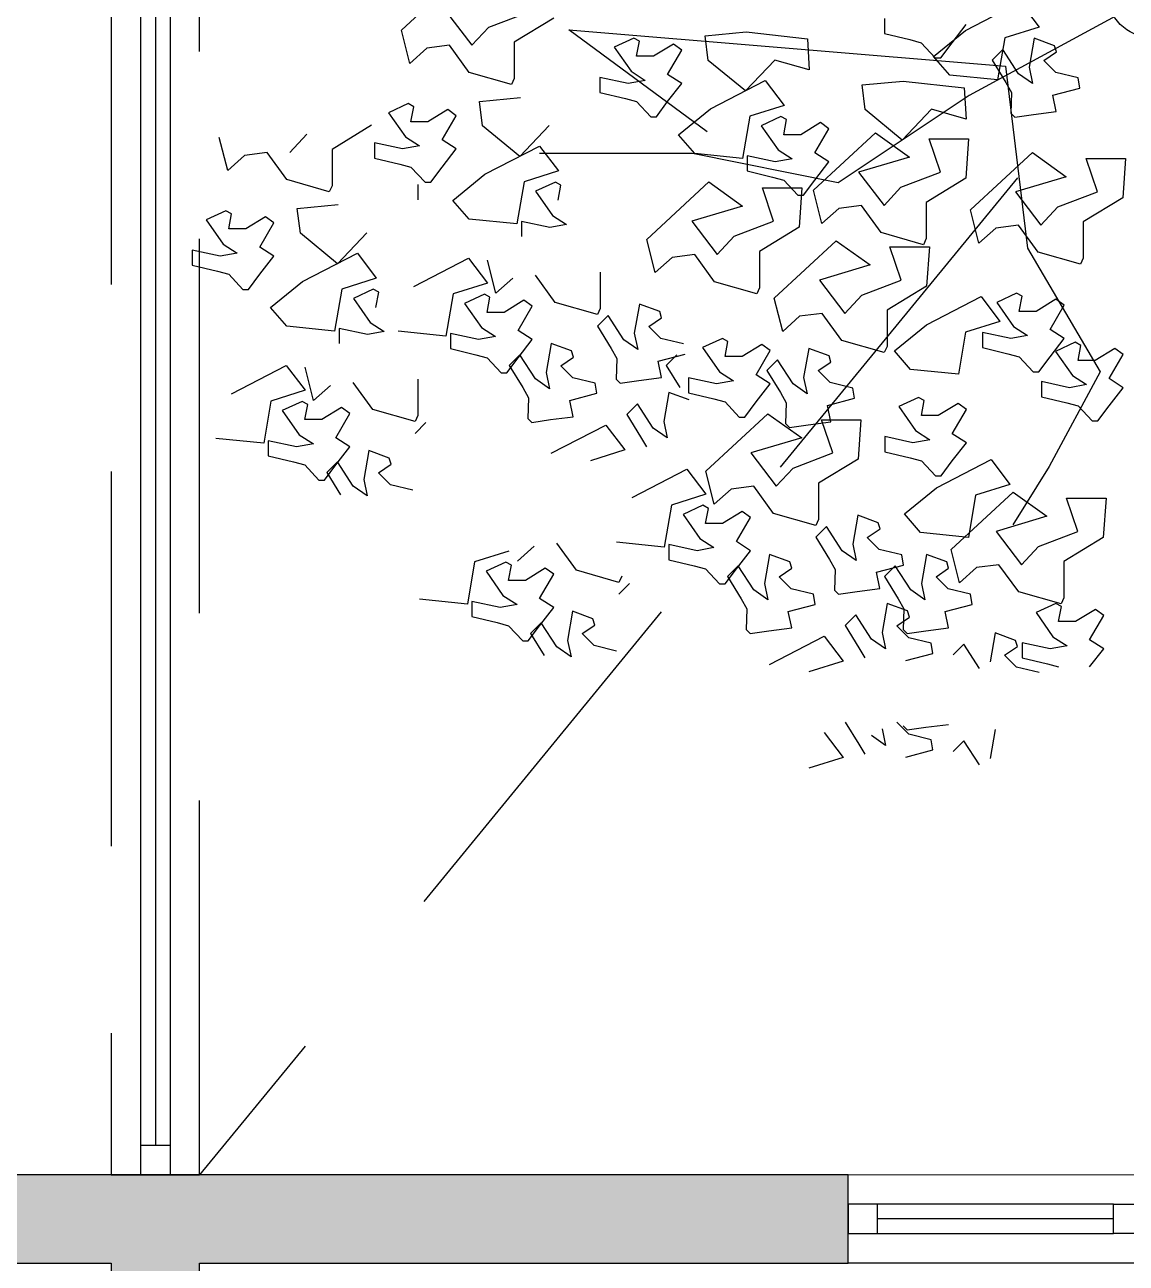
# Model space of a CAD drawing. Header units: metres. Extents: x 1769 to 3632, y 809 to 2652.
# Drawn here: x 2695.007 to 2696.875, y 1864.141 to 1866.241 of the extents above; entities that cross this region are included whole.
import ezdxf

# ---------------------------------------------------------------- set-up
doc = ezdxf.new("R2010")
doc.units = ezdxf.units.M
doc.header["$LTSCALE"] = 10
doc.linetypes.add('HIDDEN', pattern=[9.525, 6.35, -3.175])
for name, color, linetype in [('A-FLOR-LEVL', 2, 'Continuous'), ('A-FURN-FIXD', 8, 'Continuous'), ('A-GLAZ', 150, 'Continuous'), ('A-PATT+', 8, 'Continuous'), ('A-PROJ+', 1, 'HIDDEN'), ('A-WALL', 6, 'Continuous'), ('A-WALL-PATT', 8, 'Continuous'), ('L-PLNT-TREE', 66, 'Continuous')]:
    doc.layers.add(name, color=color, linetype=linetype)

# ---------------------------------------------------------------- blocks, each defined once
blk = doc.blocks.new('SAPLS501')
at = {"layer": 'A-FURN-FIXD', "ltscale": 0.01}
for p, q in [((-0.3238, 0), (0.3238, 0)), ((-0.2136, -0.1013), (0.2029, -0.1013)), ((-0.2136, -0.4609), (-0.2136, -0.1013)), ((0.2029, -0.1013), (0.2029, -0.4609)), ((0.2029, -0.4609), (-0.2136, -0.4609)), ((0.3238, -0.55), (-0.3238, -0.55))]:
    blk.add_line(p, q, dxfattribs=at)
blk.add_lwpolyline([(0.2283, -0.0759), (-0.239, -0.0759), (-0.239, -0.4863), (0.2283, -0.4863)], close=True, dxfattribs=at)
blk.add_circle((0, -0.1784), 0.0254, dxfattribs=at)
blk = doc.blocks.new('ARAYAN')
at = {"layer": 'L-PLNT-TREE', "color": 86}
for p, q in [((145.0934, 304.0008), (145.1995, 304.0989)), ((145.1705, 304.0317), (145.2139, 303.9749)), ((145.2429, 304.006), (145.3103, 304.0317)), ((146.0575, 304.0004), (146.151, 304.0486)), ((146.3621, 304.0509), (146.0635, 303.8893)), ((146.151, 304.0486), (146.1832, 304.0061)), ((145.3537, 304.0214), (145.2862, 303.9802)), ((145.9189, 304.0206), (145.9189, 303.9948)), ((145.1079, 303.944), (145.0934, 304.0008)), ((145.2139, 303.9749), (145.2429, 304.006)), ((145.6157, 303.8271), (145.3793, 304.0012)), ((145.3793, 304.0012), (146.1257, 303.939)), ((145.6124, 303.9909), (145.6826, 303.9976)), ((145.6177, 303.949), (145.6124, 303.9909)), ((145.6826, 303.9976), (145.7871, 303.9859)), ((145.9189, 303.9948), (145.9623, 303.9845)), ((146.0029, 303.9559), (146.0575, 304.0004)), ((146.0345, 303.9793), (146.0586, 304.0102)), ((146.1832, 304.0061), (146.1246, 303.9876)), ((145.1368, 303.9698), (145.1079, 303.944)), ((145.1754, 303.9749), (145.1368, 303.9698)), ((145.2091, 303.9285), (145.1754, 303.9749)), ((145.4906, 303.9871), (145.4569, 303.9716)), ((145.4569, 303.9716), (145.4857, 303.9304)), ((145.5002, 303.9819), (145.4906, 303.9871)), ((145.4953, 303.9562), (145.5002, 303.9819)), ((145.5581, 303.9768), (145.5243, 303.9562)), ((145.5724, 303.9665), (145.5581, 303.9768)), ((145.7871, 303.9859), (145.7903, 303.9327)), ((145.9623, 303.9845), (145.9815, 303.9793)), ((145.9815, 303.9793), (146.0056, 303.9534)), ((146.0152, 303.9534), (146.0345, 303.9793)), ((146.1246, 303.9876), (146.1123, 303.9157)), ((146.1747, 303.9871), (146.166, 303.9375)), ((146.2095, 303.9742), (146.1747, 303.9871)), ((146.2127, 303.9637), (146.2095, 303.9742)), ((145.5243, 303.9562), (145.4953, 303.9562)), ((145.5483, 303.9252), (145.5724, 303.9665)), ((145.6811, 303.8968), (145.6177, 303.949)), ((145.7313, 303.9497), (145.6811, 303.8968)), ((145.7903, 303.9327), (145.7313, 303.9497)), ((146.0306, 303.924), (146.0029, 303.9559)), ((146.0056, 303.9534), (146.0152, 303.9534)), ((146.1212, 303.9677), (146.1029, 303.9494)), ((146.1029, 303.9494), (146.1263, 303.9115)), ((146.1479, 303.9263), (146.1212, 303.9677)), ((146.191, 303.949), (146.2127, 303.9637)), ((145.4857, 303.9304), (145.5098, 303.9148)), ((146.1257, 303.939), (146.1631, 303.6282)), ((146.172, 303.9095), (146.1479, 303.9263)), ((146.166, 303.9375), (146.172, 303.9095)), ((145.4809, 303.9096), (145.4327, 303.9201)), ((145.4327, 303.9201), (145.4327, 303.8942)), ((145.5098, 303.9148), (145.4809, 303.9096)), ((145.5724, 303.9096), (145.5483, 303.9252)), ((145.5483, 303.8787), (145.5724, 303.9096)), ((145.6217, 303.8663), (145.7151, 303.9145)), ((145.8807, 303.9071), (145.9508, 303.9138)), ((145.886, 303.8651), (145.8807, 303.9071)), ((145.9508, 303.9138), (146.0553, 303.9021)), ((146.1123, 303.9157), (146.0306, 303.924)), ((146.1263, 303.9115), (146.1362, 303.8942)), ((145.4327, 303.8942), (145.4761, 303.8839)), ((145.4761, 303.8839), (145.4953, 303.8787)), ((146.0635, 303.8893), (145.8396, 303.7401)), ((146.0553, 303.9021), (146.0585, 303.8489)), ((146.1362, 303.8942), (146.135, 303.8589)), ((145.1049, 303.8752), (145.0712, 303.8597)), ((145.1145, 303.87), (145.1049, 303.8752)), ((145.1097, 303.8443), (145.1145, 303.87)), ((145.1724, 303.8649), (145.1387, 303.8443)), ((145.1868, 303.8546), (145.1724, 303.8649)), ((145.2321, 303.8371), (145.2268, 303.879)), ((145.4953, 303.8787), (145.5195, 303.8529)), ((145.5291, 303.8529), (145.5483, 303.8787)), ((145.567, 303.8218), (145.6217, 303.8663)), ((145.7473, 303.872), (145.6887, 303.8535)), ((145.9494, 303.8129), (145.886, 303.8651)), ((145.9995, 303.8659), (145.9494, 303.8129)), ((146.0585, 303.8489), (145.9995, 303.8659)), ((145.0712, 303.8597), (145.1001, 303.8185)), ((145.1387, 303.8443), (145.1097, 303.8443)), ((145.1627, 303.8132), (145.1868, 303.8546)), ((145.5195, 303.8529), (145.5291, 303.8529)), ((145.6887, 303.8535), (145.6764, 303.7816)), ((145.742, 303.853), (145.7083, 303.8375)), ((145.7517, 303.8478), (145.742, 303.853)), ((145.7468, 303.8221), (145.7517, 303.8478)), ((145.8095, 303.8427), (145.7758, 303.8221)), ((145.8239, 303.8324), (145.8095, 303.8427)), ((146.135, 303.8589), (146.1418, 303.852)), ((146.1418, 303.852), (146.1737, 303.8567)), ((144.9024, 303.7918), (144.9314, 303.8229)), ((145.0422, 303.8383), (144.9747, 303.797)), ((145.2955, 303.7849), (145.2321, 303.8371)), ((145.3456, 303.8378), (145.2955, 303.7849)), ((145.5947, 303.7898), (145.567, 303.8218)), ((145.7083, 303.8375), (145.7372, 303.7963)), ((145.7758, 303.8221), (145.7468, 303.8221)), ((145.7976, 303.7271), (145.9037, 303.8252)), ((145.7998, 303.791), (145.8239, 303.8324)), ((145.9037, 303.8252), (145.9614, 303.7839)), ((144.7964, 303.7609), (144.7819, 303.8176)), ((145.0471, 303.8081), (145.0471, 303.7823)), ((145.0952, 303.7977), (145.0471, 303.8081)), ((145.1242, 303.8029), (145.0952, 303.7977)), ((145.1001, 303.8185), (145.1242, 303.8029)), ((145.1868, 303.7977), (145.1627, 303.8132)), ((145.236, 303.7544), (145.3294, 303.8026)), ((145.3294, 303.8026), (145.3616, 303.7601)), ((145.9952, 303.8149), (146.0626, 303.8149)), ((146.0145, 303.758), (145.9952, 303.8149)), ((146.0626, 303.8149), (146.0579, 303.7477)), ((144.8253, 303.7867), (144.7964, 303.7609)), ((144.8639, 303.7918), (144.8253, 303.7867)), ((144.8976, 303.7454), (144.8639, 303.7918)), ((145.0471, 303.7823), (145.0904, 303.772)), ((145.1627, 303.7668), (145.1868, 303.7977)), ((145.5908, 303.7898), (145.3295, 303.7898)), ((145.8396, 303.7401), (145.5908, 303.7898)), ((145.6764, 303.7816), (145.5947, 303.7898)), ((145.7323, 303.7755), (145.6842, 303.7859)), ((145.6842, 303.7859), (145.6842, 303.7601)), ((145.7613, 303.7807), (145.7323, 303.7755)), ((145.7372, 303.7963), (145.7613, 303.7807)), ((145.8239, 303.7755), (145.7998, 303.791)), ((145.9614, 303.7839), (145.8747, 303.758)), ((146.0658, 303.6936), (146.1719, 303.7917)), ((146.2634, 303.7814), (146.3308, 303.7814)), ((146.2827, 303.7245), (146.2634, 303.7814)), ((146.3308, 303.7814), (146.3261, 303.7142)), ((145.0904, 303.772), (145.1097, 303.7668)), ((145.1097, 303.7668), (145.1338, 303.741)), ((145.1434, 303.741), (145.1627, 303.7668)), ((145.3616, 303.7601), (145.303, 303.7416)), ((145.6842, 303.7601), (145.7276, 303.7498)), ((145.7998, 303.7446), (145.8239, 303.7755)), ((145.8747, 303.758), (145.9181, 303.7013)), ((145.947, 303.7323), (146.0145, 303.758)), ((145.1212, 303.7369), (145.1212, 303.7111)), ((145.1338, 303.741), (145.1434, 303.741)), ((145.1813, 303.7099), (145.236, 303.7544)), ((145.303, 303.7416), (145.2907, 303.6697)), ((145.3564, 303.7411), (145.3226, 303.7256)), ((145.366, 303.7359), (145.3564, 303.7411)), ((145.3611, 303.7102), (145.366, 303.7359)), ((145.5126, 303.6433), (145.6187, 303.7414)), ((145.6187, 303.7414), (145.6764, 303.7001)), ((145.7276, 303.7498), (145.7468, 303.7446)), ((145.7468, 303.7446), (145.7709, 303.7188)), ((145.7805, 303.7188), (145.7998, 303.7446)), ((146.0579, 303.7477), (145.9904, 303.7065)), ((145.3226, 303.7256), (145.3515, 303.6843)), ((145.9181, 303.7013), (145.947, 303.7323)), ((146.1429, 303.7245), (146.1863, 303.6677)), ((146.2153, 303.6988), (146.2827, 303.7245)), ((146.3261, 303.7142), (146.2586, 303.673)), ((144.9206, 303.6539), (144.9153, 303.6959)), ((145.209, 303.6779), (145.1813, 303.7099)), ((145.8796, 303.7013), (145.841, 303.6962)), ((145.9133, 303.6548), (145.8796, 303.7013)), ((145.9904, 303.7065), (145.9904, 303.6445)), ((146.0803, 303.6368), (146.0658, 303.6936)), ((146.1863, 303.6677), (146.2153, 303.6988)), ((144.7934, 303.6921), (144.7597, 303.6766)), ((144.7597, 303.6766), (144.7886, 303.6353)), ((144.8031, 303.6869), (144.7934, 303.6921)), ((144.7982, 303.6612), (144.8031, 303.6869)), ((144.8609, 303.6818), (144.8272, 303.6612)), ((144.8753, 303.6715), (144.8609, 303.6818)), ((145.2907, 303.6697), (145.209, 303.6779)), ((145.2985, 303.674), (145.2985, 303.6482)), ((145.3467, 303.6636), (145.2985, 303.674)), ((145.3515, 303.6843), (145.3756, 303.6688)), ((146.2586, 303.673), (146.2586, 303.611)), ((144.8272, 303.6612), (144.7982, 303.6612)), ((144.8512, 303.6301), (144.8753, 303.6715)), ((144.984, 303.6017), (144.9206, 303.6539)), ((145.0341, 303.6547), (144.984, 303.6017)), ((145.3756, 303.6688), (145.3467, 303.6636)), ((145.9855, 303.6342), (145.9133, 303.6548)), ((146.1092, 303.6626), (146.0803, 303.6368)), ((146.1478, 303.6677), (146.1092, 303.6626)), ((146.1815, 303.6213), (146.1478, 303.6677)), ((144.7886, 303.6353), (144.8127, 303.6198)), ((144.8753, 303.6146), (144.8512, 303.6301)), ((145.8366, 303.6408), (145.8944, 303.5995)), ((145.9281, 303.6305), (145.9956, 303.6305)), ((145.9474, 303.5736), (145.9281, 303.6305)), ((145.9904, 303.6445), (145.9855, 303.6342)), ((145.9956, 303.6305), (145.9908, 303.5633)), ((144.7837, 303.6146), (144.7356, 303.625)), ((144.7356, 303.625), (144.7356, 303.5992)), ((144.8127, 303.6198), (144.7837, 303.6146)), ((144.8512, 303.5837), (144.8753, 303.6146)), ((144.9245, 303.5712), (145.018, 303.6195)), ((145.018, 303.6195), (145.0501, 303.577)), ((145.1147, 303.5628), (145.2081, 303.611)), ((145.2081, 303.611), (145.2403, 303.5685)), ((146.1631, 303.6282), (146.2875, 303.4168)), ((146.2538, 303.6007), (146.1815, 303.6213)), ((146.2586, 303.611), (146.2538, 303.6007)), ((144.7356, 303.5992), (144.7789, 303.5889)), ((144.7789, 303.5889), (144.7982, 303.5837)), ((145.2548, 303.5512), (145.2403, 303.608)), ((145.4331, 303.5874), (145.4331, 303.5254)), ((145.8944, 303.5995), (145.8076, 303.5736)), ((144.7982, 303.5837), (144.8223, 303.5578)), ((144.8319, 303.5578), (144.8512, 303.5837)), ((144.8698, 303.5268), (144.9245, 303.5712)), ((145.0501, 303.577), (144.9916, 303.5584)), ((145.2403, 303.5685), (145.1817, 303.55)), ((145.2837, 303.5771), (145.2548, 303.5512)), ((145.356, 303.5357), (145.3223, 303.5822)), ((145.88, 303.5479), (145.9474, 303.5736)), ((144.8223, 303.5578), (144.8319, 303.5578)), ((144.9916, 303.5584), (144.9792, 303.4865)), ((145.0449, 303.558), (145.0112, 303.5425)), ((145.0545, 303.5528), (145.0449, 303.558)), ((145.0497, 303.527), (145.0545, 303.5528)), ((145.1817, 303.55), (145.1694, 303.4781)), ((145.2351, 303.5495), (145.2013, 303.534)), ((145.2447, 303.5443), (145.2351, 303.5495)), ((145.851, 303.5169), (145.88, 303.5479)), ((145.9908, 303.5633), (145.9233, 303.5221)), ((145.9905, 303.4975), (146.0839, 303.5457)), ((146.0839, 303.5457), (146.1161, 303.5032)), ((146.1444, 303.5513), (146.1107, 303.5357)), ((146.154, 303.5461), (146.1444, 303.5513)), ((146.1491, 303.5203), (146.154, 303.5461)), ((144.8975, 303.4948), (144.8698, 303.5268)), ((145.0112, 303.5425), (145.04, 303.5012)), ((145.2013, 303.534), (145.2302, 303.4927)), ((145.2398, 303.5186), (145.2447, 303.5443)), ((145.3025, 303.5392), (145.2688, 303.5186)), ((145.2928, 303.4875), (145.3169, 303.5289)), ((145.3169, 303.5289), (145.3025, 303.5392)), ((145.4283, 303.5151), (145.356, 303.5357)), ((145.4331, 303.5254), (145.4283, 303.5151)), ((145.5001, 303.5327), (145.4913, 303.4831)), ((145.745, 303.4859), (145.7306, 303.5427)), ((146.1107, 303.5357), (146.1395, 303.4945)), ((146.2119, 303.541), (146.1781, 303.5203)), ((146.2021, 303.4893), (146.2262, 303.5306)), ((146.2262, 303.5306), (146.2119, 303.541)), ((145.2688, 303.5186), (145.2398, 303.5186)), ((145.4466, 303.5133), (145.4283, 303.495)), ((145.4732, 303.4719), (145.4466, 303.5133)), ((145.5164, 303.4946), (145.538, 303.5093)), ((145.538, 303.5093), (145.5349, 303.5198)), ((145.7739, 303.5118), (145.745, 303.4859)), ((145.8462, 303.4704), (145.8125, 303.5169)), ((145.9233, 303.5221), (145.9233, 303.4601)), ((146.1161, 303.5032), (146.0575, 303.4847)), ((146.1781, 303.5203), (146.1491, 303.5203)), ((144.9792, 303.4865), (144.8975, 303.4948)), ((145.0352, 303.4805), (144.987, 303.4909)), ((144.987, 303.4909), (144.987, 303.4651)), ((145.0641, 303.4857), (145.0352, 303.4805)), ((145.04, 303.5012), (145.0641, 303.4857)), ((145.1694, 303.4781), (145.0877, 303.4863)), ((145.2253, 303.472), (145.1772, 303.4824)), ((145.1772, 303.4824), (145.1772, 303.4566)), ((145.2302, 303.4927), (145.2543, 303.4772)), ((145.3169, 303.472), (145.2928, 303.4875)), ((145.4283, 303.495), (145.4517, 303.4571)), ((145.4913, 303.4831), (145.4974, 303.4551)), ((145.5369, 303.4741), (145.5164, 303.4946)), ((145.9358, 303.453), (145.9905, 303.4975)), ((146.0575, 303.4847), (146.0452, 303.4128)), ((146.1347, 303.4738), (146.0865, 303.4842)), ((146.0865, 303.4842), (146.0865, 303.4584)), ((146.1395, 303.4945), (146.1636, 303.479)), ((146.2262, 303.4738), (146.2021, 303.4893)), ((145.2543, 303.4772), (145.2253, 303.472)), ((145.2928, 303.4411), (145.3169, 303.472)), ((145.3492, 303.4656), (145.3405, 303.4161)), ((145.384, 303.4528), (145.3492, 303.4656)), ((145.4974, 303.4551), (145.4732, 303.4719)), ((145.5753, 303.4648), (145.5369, 303.4741)), ((145.6418, 303.4739), (145.6081, 303.4584)), ((145.6514, 303.4687), (145.6418, 303.4739)), ((145.6466, 303.443), (145.6514, 303.4687)), ((145.7093, 303.4636), (145.6756, 303.443)), ((145.7237, 303.4533), (145.7093, 303.4636)), ((145.9185, 303.4498), (145.8462, 303.4704)), ((146.1636, 303.479), (146.1347, 303.4738)), ((146.2021, 303.4428), (146.2262, 303.4738)), ((146.245, 303.4674), (146.2112, 303.4519)), ((146.2546, 303.4622), (146.245, 303.4674)), ((146.2497, 303.4365), (146.2546, 303.4622)), ((145.1772, 303.4566), (145.2206, 303.4463)), ((145.2206, 303.4463), (145.2398, 303.4411)), ((145.2398, 303.4411), (145.2639, 303.4152)), ((145.2736, 303.4152), (145.2928, 303.4411)), ((145.2957, 303.4462), (145.2774, 303.428)), ((145.3224, 303.4048), (145.2957, 303.4462)), ((145.3655, 303.4275), (145.3872, 303.4423)), ((145.3872, 303.4423), (145.384, 303.4528)), ((145.4517, 303.4571), (145.4616, 303.4398)), ((145.4616, 303.4398), (145.4604, 303.4045)), ((145.5319, 303.4352), (145.5782, 303.4474)), ((145.5639, 303.4462), (145.5457, 303.428)), ((145.6081, 303.4584), (145.637, 303.4171)), ((145.6756, 303.443), (145.6466, 303.443)), ((145.6996, 303.4119), (145.7237, 303.4533)), ((145.7895, 303.4571), (145.7807, 303.4075)), ((145.8243, 303.4442), (145.7895, 303.4571)), ((145.8274, 303.4337), (145.8243, 303.4442)), ((145.9233, 303.4601), (145.9185, 303.4498)), ((145.9635, 303.421), (145.9358, 303.453)), ((146.0865, 303.4584), (146.1299, 303.448)), ((146.1299, 303.448), (146.1491, 303.4428)), ((146.1491, 303.4428), (146.1733, 303.417)), ((146.1829, 303.417), (146.2021, 303.4428)), ((146.2112, 303.4519), (146.2401, 303.4107)), ((146.3124, 303.4571), (146.2787, 303.4365)), ((146.3027, 303.4055), (146.3268, 303.4468)), ((146.3268, 303.4468), (146.3124, 303.4571)), ((144.8032, 303.3796), (144.8966, 303.4279)), ((144.8966, 303.4279), (144.9288, 303.3854)), ((144.9433, 303.3681), (144.9288, 303.4249)), ((145.2774, 303.428), (145.3008, 303.39)), ((145.386, 303.407), (145.3655, 303.4275)), ((145.538, 303.4071), (145.5319, 303.4352)), ((145.5457, 303.428), (145.569, 303.39)), ((145.736, 303.4377), (145.7177, 303.4194)), ((145.7177, 303.4194), (145.7411, 303.3815)), ((145.7626, 303.3963), (145.736, 303.4377)), ((145.8058, 303.419), (145.8274, 303.4337)), ((145.8263, 303.3985), (145.8058, 303.419)), ((146.0452, 303.4128), (145.9635, 303.421)), ((146.2787, 303.4365), (146.2497, 303.4365)), ((145.0445, 303.3526), (145.0108, 303.399)), ((145.1216, 303.4043), (145.1216, 303.3423)), ((145.2639, 303.4152), (145.2736, 303.4152)), ((145.3465, 303.388), (145.3224, 303.4048)), ((145.3405, 303.4161), (145.3465, 303.388)), ((145.4245, 303.3978), (145.386, 303.407)), ((145.4273, 303.3803), (145.4245, 303.3978)), ((145.4604, 303.4045), (145.4672, 303.3977)), ((145.4672, 303.3977), (145.4991, 303.4023)), ((145.4991, 303.4023), (145.538, 303.4071)), ((145.584, 303.4068), (145.584, 303.381)), ((145.6321, 303.3964), (145.584, 303.4068)), ((145.6611, 303.4016), (145.6321, 303.3964)), ((145.637, 303.4171), (145.6611, 303.4016)), ((145.7237, 303.3964), (145.6996, 303.4119)), ((145.7807, 303.4075), (145.7868, 303.3795)), ((145.8647, 303.3892), (145.8263, 303.3985)), ((146.1733, 303.417), (146.1829, 303.417)), ((146.2352, 303.3899), (146.1871, 303.4004)), ((146.1871, 303.4004), (146.1871, 303.3745)), ((146.2875, 303.4168), (146.2004, 303.2552)), ((146.2401, 303.4107), (146.2642, 303.3952)), ((146.3268, 303.3899), (146.3027, 303.4055)), ((144.9288, 303.3854), (144.8702, 303.3668)), ((144.9722, 303.3939), (144.9433, 303.3681)), ((145.3008, 303.39), (145.3107, 303.3727)), ((145.381, 303.3681), (145.4273, 303.3803)), ((145.5504, 303.3818), (145.5416, 303.3322)), ((145.5852, 303.3689), (145.5504, 303.3818)), ((145.584, 303.381), (145.6273, 303.3707)), ((145.6996, 303.3655), (145.7237, 303.3964)), ((145.7411, 303.3815), (145.751, 303.3642)), ((145.7868, 303.3795), (145.7626, 303.3963)), ((145.8676, 303.3718), (145.8647, 303.3892)), ((146.2642, 303.3952), (146.2352, 303.3899)), ((146.3027, 303.359), (146.3268, 303.3899)), ((144.8702, 303.3668), (144.8579, 303.2949)), ((144.9236, 303.3664), (144.8898, 303.3509)), ((144.9332, 303.3612), (144.9236, 303.3664)), ((144.9283, 303.3354), (144.9332, 303.3612)), ((144.991, 303.3561), (144.9573, 303.3354)), ((145.0054, 303.3458), (144.991, 303.3561)), ((145.3107, 303.3727), (145.3095, 303.3374)), ((145.3871, 303.3401), (145.381, 303.3681)), ((145.4969, 303.3624), (145.4786, 303.3441)), ((145.5235, 303.321), (145.4969, 303.3624)), ((145.6273, 303.3707), (145.6466, 303.3655)), ((145.6466, 303.3655), (145.6707, 303.3396)), ((145.6803, 303.3396), (145.6996, 303.3655)), ((145.751, 303.3642), (145.7498, 303.3289)), ((145.8213, 303.3596), (145.8676, 303.3718)), ((145.8274, 303.3315), (145.8213, 303.3596)), ((145.9771, 303.3733), (145.9434, 303.3578)), ((145.9434, 303.3578), (145.9722, 303.3166)), ((145.9867, 303.3681), (145.9771, 303.3733)), ((145.9819, 303.3424), (145.9867, 303.3681)), ((146.0446, 303.363), (146.0108, 303.3424)), ((146.059, 303.3527), (146.0446, 303.363)), ((144.8898, 303.3509), (144.9187, 303.3096)), ((144.9573, 303.3354), (144.9283, 303.3354)), ((144.9813, 303.3044), (145.0054, 303.3458)), ((145.1168, 303.332), (145.0445, 303.3526)), ((145.1216, 303.3423), (145.1168, 303.332)), ((145.3095, 303.3374), (145.3163, 303.3306)), ((145.3163, 303.3306), (145.3482, 303.3353)), ((145.3482, 303.3353), (145.3871, 303.3401)), ((145.4786, 303.3441), (145.502, 303.3062)), ((145.6136, 303.2474), (145.7196, 303.3455)), ((145.6707, 303.3396), (145.6803, 303.3396)), ((145.7196, 303.3455), (145.7774, 303.3042)), ((145.8305, 303.2784), (145.8111, 303.3352)), ((145.8111, 303.3352), (145.8786, 303.3352)), ((145.8786, 303.3352), (145.8738, 303.268)), ((146.0108, 303.3424), (145.9819, 303.3424)), ((146.0348, 303.3113), (146.059, 303.3527)), ((145.1351, 303.3302), (145.1168, 303.3119)), ((145.3494, 303.2778), (145.4428, 303.326)), ((145.4428, 303.326), (145.475, 303.2835)), ((145.5477, 303.3042), (145.5235, 303.321)), ((145.5416, 303.3322), (145.5477, 303.3042)), ((145.7498, 303.3289), (145.7566, 303.3221)), ((145.7566, 303.3221), (145.7885, 303.3267)), ((145.7885, 303.3267), (145.8274, 303.3315)), ((145.9722, 303.3166), (145.9963, 303.301)), ((144.8579, 303.2949), (144.7762, 303.3032)), ((144.8657, 303.2993), (144.8657, 303.2735)), ((144.9138, 303.2889), (144.8657, 303.2993)), ((144.9428, 303.2941), (144.9138, 303.2889)), ((144.9187, 303.3096), (144.9428, 303.2941)), ((145.0054, 303.2889), (144.9813, 303.3044)), ((145.502, 303.3062), (145.5119, 303.2889)), ((145.9193, 303.3063), (145.9193, 303.2804)), ((145.9674, 303.2958), (145.9193, 303.3063)), ((145.9963, 303.301), (145.9674, 303.2958)), ((146.059, 303.2958), (146.0348, 303.3113)), ((146.0348, 303.2649), (146.059, 303.2958)), ((144.8657, 303.2735), (144.9091, 303.2632)), ((144.9813, 303.2579), (145.0054, 303.2889)), ((145.0377, 303.2825), (145.029, 303.2329)), ((145.0725, 303.2696), (145.0377, 303.2825)), ((145.475, 303.2835), (145.4164, 303.265)), ((145.6906, 303.2784), (145.734, 303.2216)), ((145.9193, 303.2804), (145.9626, 303.2701)), ((145.9626, 303.2701), (145.9819, 303.2649)), ((144.9091, 303.2632), (144.9283, 303.2579)), ((144.9283, 303.2579), (144.9524, 303.2321)), ((144.9621, 303.2321), (144.9813, 303.2579)), ((144.9842, 303.2631), (144.9659, 303.2448)), ((145.0109, 303.2217), (144.9842, 303.2631)), ((145.054, 303.2444), (145.0757, 303.2591)), ((145.0757, 303.2591), (145.0725, 303.2696)), ((145.4879, 303.2022), (145.5814, 303.2504)), ((145.5814, 303.2504), (145.6135, 303.2079)), ((145.734, 303.2216), (145.763, 303.2526)), ((145.8738, 303.268), (145.8063, 303.2268)), ((145.9819, 303.2649), (146.006, 303.2391)), ((146.0076, 303.219), (146.101, 303.2672)), ((146.0156, 303.2391), (146.0348, 303.2649)), ((146.2004, 303.2552), (146.1382, 303.1557)), ((144.9524, 303.2321), (144.9621, 303.2321)), ((144.9659, 303.2448), (144.9893, 303.2069)), ((145.029, 303.2329), (145.035, 303.2049)), ((145.0745, 303.2239), (145.054, 303.2444)), ((145.628, 303.1907), (145.6136, 303.2474)), ((146.006, 303.2391), (146.0156, 303.2391)), ((145.035, 303.2049), (145.0109, 303.2217)), ((145.113, 303.2146), (145.0745, 303.2239)), ((145.6135, 303.2079), (145.5549, 303.1894)), ((145.6569, 303.2165), (145.628, 303.1907)), ((145.6955, 303.2216), (145.6569, 303.2165)), ((145.7292, 303.1751), (145.6955, 303.2216)), ((145.8063, 303.2268), (145.8063, 303.1648)), ((145.9529, 303.1745), (146.0076, 303.219)), ((146.0327, 303.1133), (146.1387, 303.2114)), ((146.1332, 303.2247), (146.0746, 303.2061)), ((145.5549, 303.1894), (145.5426, 303.1175)), ((145.6083, 303.1889), (145.5746, 303.1734)), ((145.6179, 303.1837), (145.6083, 303.1889)), ((146.0746, 303.2061), (146.0623, 303.1342)), ((145.5746, 303.1734), (145.6034, 303.1322)), ((145.613, 303.158), (145.6179, 303.1837)), ((145.6758, 303.1786), (145.642, 303.158)), ((145.666, 303.1269), (145.6901, 303.1683)), ((145.6901, 303.1683), (145.6758, 303.1786)), ((145.8015, 303.1545), (145.7292, 303.1751)), ((145.8063, 303.1648), (145.8015, 303.1545)), ((145.8733, 303.1721), (145.8646, 303.1225)), ((145.9081, 303.1592), (145.8733, 303.1721)), ((145.642, 303.158), (145.613, 303.158)), ((145.8198, 303.1527), (145.8015, 303.1344)), ((145.8465, 303.1113), (145.8198, 303.1527)), ((146.1098, 303.1442), (146.1531, 303.0875)), ((146.1821, 303.1185), (146.2496, 303.1442)), ((145.3927, 303.0779), (145.3589, 303.1243)), ((145.5426, 303.1175), (145.4609, 303.1258)), ((145.5504, 303.1218), (145.5504, 303.096)), ((145.5986, 303.1114), (145.5504, 303.1218)), ((145.6034, 303.1322), (145.6275, 303.1166)), ((145.6901, 303.1114), (145.666, 303.1269)), ((145.8015, 303.1344), (145.8249, 303.0965)), ((145.8646, 303.1225), (145.8706, 303.0945)), ((146.0623, 303.1342), (145.9806, 303.1425)), ((146.2929, 303.1339), (146.2254, 303.0927)), ((145.2769, 303.1107), (145.2184, 303.0921)), ((145.3203, 303.1192), (145.2915, 303.0934)), ((145.6275, 303.1166), (145.5986, 303.1114)), ((145.666, 303.0805), (145.6901, 303.1114)), ((145.7224, 303.1051), (145.7137, 303.0555)), ((145.7573, 303.0922), (145.7224, 303.1051)), ((145.8706, 303.0945), (145.8465, 303.1113)), ((145.9907, 303.1051), (145.9819, 303.0555)), ((146.0471, 303.0565), (146.0327, 303.1133)), ((146.1531, 303.0875), (146.1821, 303.1185)), ((145.2184, 303.0921), (145.2061, 303.0202)), ((145.2717, 303.0917), (145.238, 303.0762)), ((145.2813, 303.0865), (145.2717, 303.0917)), ((145.2765, 303.0607), (145.2813, 303.0865)), ((145.3392, 303.0814), (145.3054, 303.0607)), ((145.3536, 303.0711), (145.3392, 303.0814)), ((145.5504, 303.096), (145.5938, 303.0857)), ((145.5938, 303.0857), (145.613, 303.0805)), ((145.613, 303.0805), (145.6372, 303.0547)), ((145.6468, 303.0547), (145.666, 303.0805)), ((145.6689, 303.0856), (145.6507, 303.0674)), ((145.6956, 303.0443), (145.6689, 303.0856)), ((145.7387, 303.0669), (145.7604, 303.0817)), ((145.7604, 303.0817), (145.7573, 303.0922)), ((145.8249, 303.0965), (145.8348, 303.0792)), ((145.9051, 303.0746), (145.9514, 303.0868)), ((145.9371, 303.0856), (145.9189, 303.0674)), ((145.9638, 303.0443), (145.9371, 303.0856)), ((146.007, 303.0669), (146.0286, 303.0817)), ((146.076, 303.0824), (146.0471, 303.0565)), ((146.1146, 303.0875), (146.076, 303.0824)), ((146.1484, 303.041), (146.1146, 303.0875)), ((146.2254, 303.0927), (146.2254, 303.0307)), ((145.238, 303.0762), (145.2668, 303.0349)), ((145.3054, 303.0607), (145.2765, 303.0607)), ((145.3295, 303.0297), (145.3536, 303.0711)), ((145.4649, 303.0573), (145.3927, 303.0779)), ((145.4698, 303.0676), (145.4649, 303.0573)), ((145.6507, 303.0674), (145.674, 303.0294)), ((145.7592, 303.0464), (145.7387, 303.0669)), ((145.8348, 303.0792), (145.8336, 303.0439)), ((145.9112, 303.0466), (145.9051, 303.0746)), ((145.9189, 303.0674), (145.9422, 303.0294)), ((146.0275, 303.0464), (146.007, 303.0669)), ((145.4832, 303.0555), (145.465, 303.0372)), ((145.6372, 303.0547), (145.6468, 303.0547)), ((145.7197, 303.0274), (145.6956, 303.0443)), ((145.7137, 303.0555), (145.7197, 303.0274)), ((145.7977, 303.0372), (145.7592, 303.0464)), ((145.8006, 303.0197), (145.7977, 303.0372)), ((145.8336, 303.0439), (145.8404, 303.0371)), ((145.8404, 303.0371), (145.8723, 303.0417)), ((145.8723, 303.0417), (145.9112, 303.0466)), ((145.988, 303.0274), (145.9638, 303.0443)), ((145.9819, 303.0555), (145.988, 303.0274)), ((146.0659, 303.0372), (146.0275, 303.0464)), ((146.0688, 303.0197), (146.0659, 303.0372)), ((146.2206, 303.0204), (146.1484, 303.041)), ((145.2061, 303.0202), (145.1244, 303.0285)), ((145.262, 303.0142), (145.2139, 303.0246)), ((145.2139, 303.0246), (145.2139, 302.9988)), ((145.291, 303.0194), (145.262, 303.0142)), ((145.2668, 303.0349), (145.291, 303.0194)), ((145.3536, 303.0142), (145.3295, 303.0297)), ((145.674, 303.0294), (145.6839, 303.0121)), ((145.7543, 303.0075), (145.8006, 303.0197)), ((145.9236, 303.0212), (145.9148, 302.9717)), ((145.9584, 303.0084), (145.9236, 303.0212)), ((145.9422, 303.0294), (145.9522, 303.0121)), ((146.0225, 303.0075), (146.0688, 303.0197)), ((146.2118, 303.0213), (146.1781, 303.0058)), ((146.2214, 303.0161), (146.2118, 303.0213)), ((146.2166, 302.9903), (146.2214, 303.0161)), ((146.2254, 303.0307), (146.2206, 303.0204)), ((145.2139, 302.9988), (145.2572, 302.9885)), ((145.3295, 302.9832), (145.3536, 303.0142)), ((145.3858, 303.0078), (145.3771, 302.9582)), ((145.4207, 302.9949), (145.3858, 303.0078)), ((145.4238, 302.9844), (145.4207, 302.9949)), ((145.6839, 303.0121), (145.6827, 302.9768)), ((145.7603, 302.9795), (145.7543, 303.0075)), ((145.8701, 303.0018), (145.8518, 302.9836)), ((145.8967, 302.9604), (145.8701, 303.0018)), ((145.9399, 302.9831), (145.9615, 302.9979)), ((145.9522, 303.0121), (145.951, 302.9768)), ((145.9615, 302.9979), (145.9584, 303.0084)), ((146.0286, 302.9795), (146.0225, 303.0075)), ((146.1781, 303.0058), (146.2069, 302.9645)), ((146.2793, 303.011), (146.2455, 302.9903)), ((146.2695, 302.9593), (146.2937, 303.0007)), ((146.2937, 303.0007), (146.2793, 303.011)), ((145.2572, 302.9885), (145.2765, 302.9832)), ((145.2765, 302.9832), (145.3006, 302.9574)), ((145.3102, 302.9574), (145.3295, 302.9832)), ((145.3323, 302.9884), (145.3141, 302.9701)), ((145.359, 302.947), (145.3323, 302.9884)), ((145.4022, 302.9697), (145.4238, 302.9844)), ((145.6827, 302.9768), (145.6895, 302.97)), ((145.6895, 302.97), (145.7214, 302.9747)), ((145.7214, 302.9747), (145.7603, 302.9795)), ((145.8518, 302.9836), (145.8752, 302.9456)), ((145.9604, 302.9626), (145.9399, 302.9831)), ((145.951, 302.9768), (145.9578, 302.97)), ((145.9578, 302.97), (145.9896, 302.9747)), ((145.9896, 302.9747), (146.0286, 302.9795)), ((146.2455, 302.9903), (146.2166, 302.9903)), ((145.3006, 302.9574), (145.3102, 302.9574)), ((145.3141, 302.9701), (145.3374, 302.9322)), ((145.3771, 302.9582), (145.3832, 302.9302)), ((145.4227, 302.9492), (145.4022, 302.9697)), ((145.7226, 302.9172), (145.8161, 302.9654)), ((145.8161, 302.9654), (145.8482, 302.9229)), ((145.9209, 302.9436), (145.8967, 302.9604)), ((145.9148, 302.9717), (145.9209, 302.9436)), ((145.9988, 302.9534), (145.9604, 302.9626)), ((146.0017, 302.9359), (145.9988, 302.9534)), ((146.108, 302.9709), (146.0993, 302.9214)), ((146.1428, 302.9581), (146.108, 302.9709)), ((146.146, 302.9476), (146.1428, 302.9581)), ((146.154, 302.9542), (146.154, 302.9284)), ((146.2021, 302.9438), (146.154, 302.9542)), ((146.2069, 302.9645), (146.231, 302.949)), ((146.2937, 302.9438), (146.2695, 302.9593)), ((145.3832, 302.9302), (145.359, 302.947)), ((145.4611, 302.9399), (145.4227, 302.9492)), ((145.8752, 302.9456), (145.8851, 302.9283)), ((145.9554, 302.9237), (146.0017, 302.9359)), ((146.0545, 302.9515), (146.0362, 302.9333)), ((146.0812, 302.9101), (146.0545, 302.9515)), ((146.1243, 302.9328), (146.146, 302.9476)), ((146.1448, 302.9123), (146.1243, 302.9328)), ((146.231, 302.949), (146.2021, 302.9438)), ((146.2695, 302.9128), (146.2937, 302.9438)), ((145.8482, 302.9229), (145.7896, 302.9044)), ((146.1833, 302.9031), (146.1448, 302.9123)), ((146.154, 302.9284), (146.1973, 302.9181)), ((146.1973, 302.9181), (146.2166, 302.9128)), ((145.8518, 302.8187), (145.8752, 302.7808)), ((145.9148, 302.8068), (145.9209, 302.7788)), ((145.9604, 302.7978), (145.9399, 302.8183)), ((145.951, 302.812), (145.9578, 302.8052)), ((145.9578, 302.8052), (145.9896, 302.8099)), ((145.9896, 302.8099), (146.0286, 302.8147)), ((146.108, 302.8061), (146.0993, 302.7565)), ((145.8161, 302.8006), (145.8482, 302.7581)), ((145.9209, 302.7788), (145.8967, 302.7956)), ((145.9988, 302.7885), (145.9604, 302.7978)), ((146.0017, 302.7711), (145.9988, 302.7885)), ((146.0545, 302.7867), (146.0362, 302.7684)), ((146.0812, 302.7453), (146.0545, 302.7867)), ((145.8752, 302.7808), (145.8851, 302.7635)), ((145.9554, 302.7589), (146.0017, 302.7711)), ((145.8482, 302.7581), (145.7896, 302.7396))]:
    blk.add_line(p, q, dxfattribs=at)
at = {"layer": 'L-PLNT-TREE', "color": 64}
for p, q in [((145.2862, 303.9802), (145.2862, 303.9182)), ((146.2115, 303.9285), (146.191, 303.949)), ((145.2813, 303.9079), (145.2091, 303.9285)), ((146.25, 303.9192), (146.2115, 303.9285)), ((145.2862, 303.9182), (145.2813, 303.9079)), ((145.7151, 303.9145), (145.7473, 303.872)), ((146.2528, 303.9017), (146.25, 303.9192)), ((145.2268, 303.879), (145.2969, 303.8857)), ((146.2065, 303.8896), (146.2528, 303.9017)), ((146.2126, 303.8615), (146.2065, 303.8896)), ((146.1737, 303.8567), (146.2126, 303.8615)), ((144.9747, 303.797), (144.9747, 303.735)), ((146.1719, 303.7917), (146.2296, 303.7503)), ((144.9699, 303.7247), (144.8976, 303.7454)), ((146.2296, 303.7503), (146.1429, 303.7245)), ((144.9747, 303.735), (144.9699, 303.7247)), ((145.7102, 303.7311), (145.7776, 303.7311)), ((145.7295, 303.6742), (145.7102, 303.7311)), ((145.7709, 303.7188), (145.7805, 303.7188)), ((145.7776, 303.7311), (145.7729, 303.6639)), ((145.8121, 303.6703), (145.7976, 303.7271)), ((144.9153, 303.6959), (144.9854, 303.7026)), ((145.6764, 303.7001), (145.5897, 303.6742)), ((145.841, 303.6962), (145.8121, 303.6703)), ((145.5897, 303.6742), (145.6331, 303.6175)), ((145.662, 303.6485), (145.7295, 303.6742)), ((145.7729, 303.6639), (145.7054, 303.6227)), ((145.5271, 303.5865), (145.5126, 303.6433)), ((145.6331, 303.6175), (145.662, 303.6485)), ((145.7306, 303.5427), (145.8366, 303.6408)), ((145.556, 303.6124), (145.5271, 303.5865)), ((145.5946, 303.6175), (145.556, 303.6124)), ((145.6283, 303.571), (145.5946, 303.6175)), ((145.7054, 303.6227), (145.7054, 303.5607)), ((145.7005, 303.5504), (145.6283, 303.571)), ((145.8076, 303.5736), (145.851, 303.5169)), ((145.7054, 303.5607), (145.7005, 303.5504)), ((145.5349, 303.5198), (145.5001, 303.5327)), ((145.8125, 303.5169), (145.7739, 303.5118)), ((146.1871, 303.3745), (146.2305, 303.3642)), ((146.2305, 303.3642), (146.2497, 303.359)), ((146.2497, 303.359), (146.2738, 303.3332)), ((146.2835, 303.3332), (146.3027, 303.359)), ((146.2738, 303.3332), (146.2835, 303.3332)), ((145.7774, 303.3042), (145.6906, 303.2784)), ((145.763, 303.2526), (145.8305, 303.2784)), ((146.101, 303.2672), (146.1332, 303.2247)), ((146.1387, 303.2114), (146.1965, 303.1701)), ((146.2496, 303.1442), (146.2302, 303.2011)), ((146.2302, 303.2011), (146.2977, 303.2011)), ((146.2977, 303.2011), (146.2929, 303.1339)), ((145.9806, 303.1425), (145.9529, 303.1745)), ((146.1965, 303.1701), (146.1098, 303.1442)), ((145.8896, 303.134), (145.9113, 303.1487)), ((145.9113, 303.1487), (145.9081, 303.1592)), ((145.9101, 303.1135), (145.8896, 303.134)), ((145.9486, 303.1042), (145.9101, 303.1135)), ((145.9514, 303.0868), (145.9486, 303.1042)), ((146.0255, 303.0922), (145.9907, 303.1051)), ((146.0286, 303.0817), (146.0255, 303.0922))]:
    blk.add_line(p, q, dxfattribs=at)
at = {"layer": 'L-PLNT-TREE', "color": 86}
blk.add_circle((146.3746, 304.0634), 0.0746, dxfattribs=at)
blk = doc.blocks.new('*U398')
at = {"layer": 'A-GLAZ', "ltscale": 0.01}
for p, q in [((0.0304675, 0.000025), (0.0343675, 0.000025)), ((0.0304675, 0), (0.0343675, 0)), ((0.0343675, -0.000025), (0.0304675, -0.000025))]:
    blk.add_line(p, q, dxfattribs=at)
blk.add_lwpolyline([(0.0344175, -0.000025), (0.0343675, -0.000025), (0.0343675, 0.000025), (0.0344175, 0.000025)], close=True, dxfattribs=at)
blk = doc.blocks.new('*U508')
at = {"layer": 'A-GLAZ', "ltscale": 0.01}
for p, q in [((0.0349558, 0.000025), (0.0353559, 0.000025)), ((0.0349558, 0), (0.0353559, 0)), ((0.0353559, -0.000025), (0.0349558, -0.000025))]:
    blk.add_line(p, q, dxfattribs=at)
for points in [[(0.0349058, -0.000025), (0.0349558, -0.000025), (0.0349558, 0.000025), (0.0349058, 0.000025)], [(0.0354059, -0.000025), (0.0353559, -0.000025), (0.0353559, 0.000025), (0.0354059, 0.000025)]]:
    blk.add_lwpolyline(points, close=True, dxfattribs=at)
blk = doc.blocks.new('A$Ca70b421f')
at = {"layer": 'A-PATT+', "ltscale": 0.01, "true_color": 0x939598}
h = blk.add_hatch(dxfattribs=at)
h.set_pattern_fill('DOLMIT', color=252, scale=0.018)
edge = h.paths.add_edge_path()
edge.add_line((25.336, 3.261), (25.336, 0.2))
edge.add_line((25.336, 0.2), (21.7137, 0.2008))
edge.add_arc((21.0849, 39.1483), 38.9526, 269.18272, 270.92484, ccw=False)
edge.add_arc((20.4924, -1.9182), 2.1182, 88.9999, 105.352)
edge.add_arc((20.2844, -1.1028), 1.277, 106.0408, 133.345)
edge.add_line((19.4079, -0.1742), (20.1805, -0.8937))
edge.add_arc((22.7378, -4.4897), 4.4126, 113.9193, 125.4178, ccw=False)
edge.add_arc((23.1734, -5.7416), 5.7347, 93.3642, 112.82617, ccw=False)
edge.add_line((22.8368, -0.0169), (25.336, 0))
edge.add_line((25.336, 0), (40.8755, 0))
edge.add_line((40.8755, 0), (40.8755, 8.8623))
edge.add_line((40.8755, 8.8623), (64.844, 22.7005))
edge.add_line((64.844, 22.7005), (63.6758, 24.7237))
edge.add_line((63.6758, 24.7237), (62.1168, 23.8237))
edge.add_line((62.1168, 23.8237), (61.5418, 24.8196))
edge.add_line((61.5418, 24.8196), (63.1012, 25.7199))
edge.add_line((63.1012, 25.7199), (57.7874, 34.9238))
edge.add_line((57.7874, 34.9238), (54.6065, 33.0876))
edge.add_line((54.6065, 33.0876), (54.6064, 20.8154))
edge.add_line((54.6064, 20.8154), (49.8442, 18.0657))
edge.add_line((49.8442, 18.0657), (50.419, 17.0701))
edge.add_line((50.419, 17.0701), (50.0293, 16.8451))
edge.add_line((50.0293, 16.8451), (49.4544, 17.8408))
edge.add_line((49.4544, 17.8408), (45.1837, 15.3751))
edge.add_line((45.1837, 15.3751), (16.566, 15.375))
edge.add_line((16.566, 15.375), (16.566, 15.5))
edge.add_line((16.566, 15.5), (7.1793, 15.5))
edge.add_line((7.1793, 15.5), (7.1793, 19.454))
edge.add_line((7.1793, 19.454), (0, 19.4542))
edge.add_line((0, 19.4542), (0.0007, 13.375))
edge.add_line((0.0007, 13.375), (15.066, 13.375))
edge.add_line((15.066, 13.375), (15.066, 2.4175))
edge.add_arc((18.8858, 2.4729), 3.8202, 180.8316, 254.2952)
edge.add_arc((18.5138, 0.5707), 1.8948, 223.0293, 249.5502, ccw=False)
edge.add_arc((18.2834, 1.0412), 2.1079, 148.2186, 236.7821, ccw=False)
edge.add_arc((18.6399, 0.629), 2.633, 91.5547, 144.6769, ccw=False)
edge.add_line((18.5684, 3.261), (25.336, 3.261))
h.paths.add_polyline_path([(28.836, 4.3999), (37.9755, 4.3999), (37.9755, 3.6999), (29.536, 3.6999), (29.536, 2.6653), (28.836, 2.6653)], flags=16)
h.paths.add_polyline_path([(23.836, 4.5999), (17.986, 4.5999), (17.986, 12.575), (20.486, 12.575), (20.486, 7.5999), (37.9755, 7.5999), (37.9755, 4.5999)], flags=16)
edge = h.paths.add_edge_path(flags=16)
edge.add_arc((21.0849, 39.1483), 39.1526, 269.18224, 270.86008, ccw=False)
edge.add_arc((20.4924, -1.9182), 1.9182, 88.9906, 105.3155)
edge.add_arc((20.2844, -1.1028), 1.077, 106.1036, 121.8452)
edge.add_line((19.7162, -0.188), (20.1997, -0.6382))
edge.add_arc((22.7378, -4.4897), 4.6126, 113.8955, 123.3845, ccw=False)
edge.add_arc((23.1734, -5.7416), 5.9347, 104.6475, 112.84455, ccw=False)

msp = doc.modelspace()

# ---------------------------------------------------------------- block references
at = {"layer": 'A-FLOR-LEVL'}
msp.add_blockref('A$Ca70b421f', (2681.9374, 1840.6909), dxfattribs=at)

# ---------------------------------------------------------------- next in the draw order: hatches: boundary and pattern name
at = {"layer": 'A-WALL-PATT', "ltscale": 0.01}
h = msp.add_hatch(color=256, dxfattribs=at)
h.dxf.hatch_style = 1
h.paths.add_polyline_path([(2695.3034, 1864.1408), (2696.4034, 1864.141), (2696.4034, 1864.291), (2694.8601, 1864.2908), (2694.8601, 1864.1408), (2695.1534, 1864.1408), (2695.1534, 1863.2909), (2695.3034, 1863.2909)])
h.paths.add_polyline_path([(2696.9036, 1864.141), (2696.9036, 1864.291), (2698.5034, 1864.2908), (2698.5034, 1864.1408)])
h.paths.add_polyline_path([(2692.4667, 1864.1408), (2691.3667, 1864.141), (2691.3667, 1864.291), (2692.9101, 1864.2908), (2692.9101, 1864.1408), (2692.6167, 1864.1408), (2692.6167, 1863.2909), (2692.4667, 1863.2909)])

# ---------------------------------------------------------------- next in the draw order: linework, layer by layer
at = {"layer": 'A-PROJ+', "ltscale": 0.01}
msp.add_line((2698.5034, 1868.1908), (2695.3034, 1864.2908), dxfattribs=at)
msp.add_lwpolyline([(2695.3034, 1868.1908), (2698.5034, 1868.1908), (2698.5034, 1868.3408), (2695.1534, 1868.3408), (2695.1534, 1864.2908), (2695.3034, 1864.2908)], close=True, dxfattribs=at)
at = {"layer": 'A-WALL', "ltscale": 0.01}
for points in [[(2695.3034, 1864.1408), (2696.4034, 1864.141), (2696.4034, 1864.291), (2694.8601, 1864.2908), (2694.8601, 1864.1408), (2695.1534, 1864.1408), (2695.1534, 1863.2909), (2695.3034, 1863.2909)], [(2696.4034, 1864.141), (2696.4034, 1864.2908), (2696.9036, 1864.2911), (2696.9036, 1864.1412)]]:
    msp.add_lwpolyline(points, close=True, dxfattribs=at)

# ---------------------------------------------------------------- next in the draw order: block references
at = {"layer": 'A-FURN-FIXD', "ltscale": 0.01}
msp.add_blockref('SAPLS501', (2696.0796, 1864.141), dxfattribs=at)
at = {"layer": 'A-GLAZ', "ltscale": 0.01, "yscale": 1000.000000000007, "zscale": 1000.000000000007}
for name, p, xscale, rotation in [('*U398', (2695.2288, 1898.7083), 1000.000000000007, 269.9993150718581), ('*U508', (2731.8093, 1864.2165), -1000.000000000007, 0.0006849281418830343)]:
    msp.add_blockref(name, p, dxfattribs=dict(at, xscale=xscale, rotation=rotation))
at = {"layer": 'L-PLNT-TREE', "xscale": 0.992608940085266, "yscale": 0.992608940085266, "zscale": 0.992608940085266}
msp.add_blockref('ARAYAN', (2551.6248, 1564.4781), dxfattribs=at)

doc.saveas('drawing.dxf')
